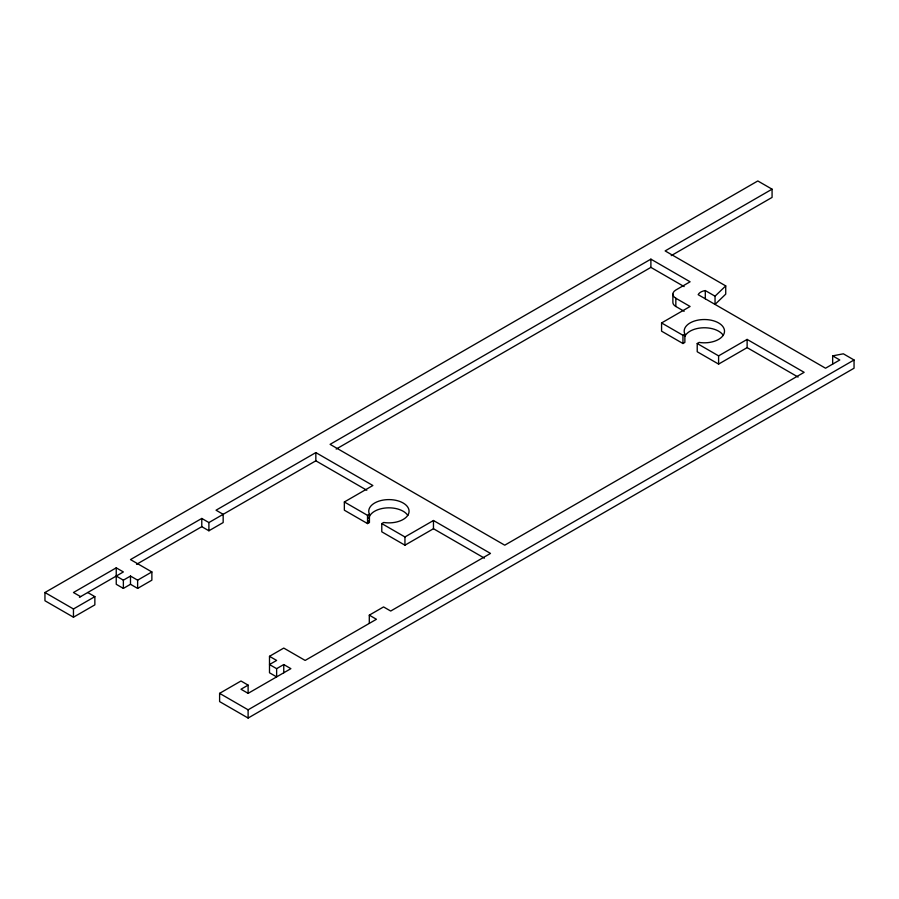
<?xml version="1.0" encoding="UTF-8"?>
<svg xmlns="http://www.w3.org/2000/svg" width="899" height="899" viewBox="0 0 899 899"><rect width="100%" height="100%" fill="white"/><g stroke="black" fill="none" stroke-linecap="round" stroke-linejoin="round"><path stroke-width="1.35" d="M725.729 285.904L725.729 294.13L715.042 304.424L715.042 296.187L725.729 285.904L665.136 250.922L772.072 189.183L772.072 197.409L671.216 255.642M87.72 592.52L94.856 596.633L94.856 604.87L73.46 617.208L44.95 600.757L44.95 592.52L757.812 180.957L772.072 189.183M79.404 597.318L123.365 571.944L116.241 567.831L73.46 592.52L80.595 596.633M366.803 490.236L315.841 460.816L208.905 522.555L201.781 518.442L130.49 559.594L151.875 571.944L151.875 580.17L137.626 588.407L130.49 584.294L123.365 588.407L116.241 584.294L116.241 567.831M484.426 558.144L433.464 528.724L404.943 545.187L381.783 531.815L381.783 523.578L383.693 522.476A20.16 11.642 0 0 0 408.989 512.25A20.16 11.642 0 0 0 387.154 499.642A20.16 11.642 0 0 0 369.433 514.25L369.433 522.476L367.522 523.578L344.351 510.205L344.351 501.979L372.871 485.516L315.841 452.59L216.041 510.205L223.166 514.318L223.166 522.555L208.905 530.781L201.781 526.668L136.536 564.336M684.15 311.279L675.834 306.48L675.834 298.243A10.08 5.821 0 0 1 675.834 290.017L690.095 281.792L650.887 259.148L330.09 444.353L504.744 545.187L804.144 372.332L747.125 339.406L718.604 355.869L697.219 343.519L697.219 351.756L718.604 364.095L747.125 347.632L798.087 377.063M336.17 449.084L650.887 267.385L684.15 286.59M44.95 592.52L73.46 608.983L94.856 596.633M116.241 576.057L123.365 580.17L130.49 576.057L137.626 580.17L151.875 571.944M697.219 343.519L699.13 342.418A20.16 11.642 0 0 0 724.437 332.192A20.16 11.642 0 0 0 702.591 319.572A20.16 11.642 0 0 0 684.869 334.192L684.869 342.418L682.959 343.519L661.574 331.169L661.574 322.943L690.095 306.48L675.834 298.243M344.351 501.979L367.522 515.352L369.433 514.25M661.574 322.943L682.959 335.293L684.869 334.192M381.783 523.578L404.943 536.961L433.464 520.499L490.494 553.424L390.694 611.039L383.558 606.926L369.298 615.152L369.298 623.389M248.113 693.354L248.113 685.128L240.988 689.241L248.113 693.354L290.883 668.665L283.758 664.541L276.634 668.665L276.634 676.891L269.498 672.778L269.498 656.315L283.758 648.078L305.143 660.428L376.434 619.276L369.298 615.152M832.665 364.095L832.665 355.869L843.352 353.813L854.05 359.982L854.05 368.219L248.113 718.043L219.603 701.591L219.603 693.354L240.988 681.004L248.113 685.128M219.603 693.354L248.113 709.817L854.05 359.982M832.665 355.869L839.79 359.982L825.54 368.219L698.175 294.681A10.08 5.821 0 0 1 705.299 290.568L715.042 296.187M269.498 656.315L276.634 660.428L269.498 664.541L276.634 668.665M747.125 339.406L747.125 347.632M718.604 355.869L718.604 364.095M705.299 290.568L705.299 298.805M682.959 335.293L682.959 343.519M672.879 294.13L672.879 302.367A10.08 5.821 0 0 0 675.834 306.48M650.887 259.148L650.887 267.385M433.464 520.499L433.464 528.724M404.943 536.961L404.943 545.187M367.522 515.352L367.522 523.578M315.841 452.59L315.841 460.816M283.758 664.541L283.758 672.778M248.113 709.817L248.113 718.043M208.905 522.555L208.905 530.781M201.781 518.442L201.781 526.668M137.626 580.17L137.626 588.407M130.49 576.057L130.49 584.294M123.365 580.17L123.365 588.407M73.46 608.983L73.46 617.208M369.433 522.476A20.16 11.642 0 0 1 368.815 520.476M368.815 518.453A20.16 11.642 0 0 1 386.278 507.924A20.16 11.642 0 0 1 407.854 515.487M684.869 336.395A20.16 11.642 0 0 1 703.467 327.775A20.16 11.642 0 0 1 723.302 335.428"/></g></svg>
